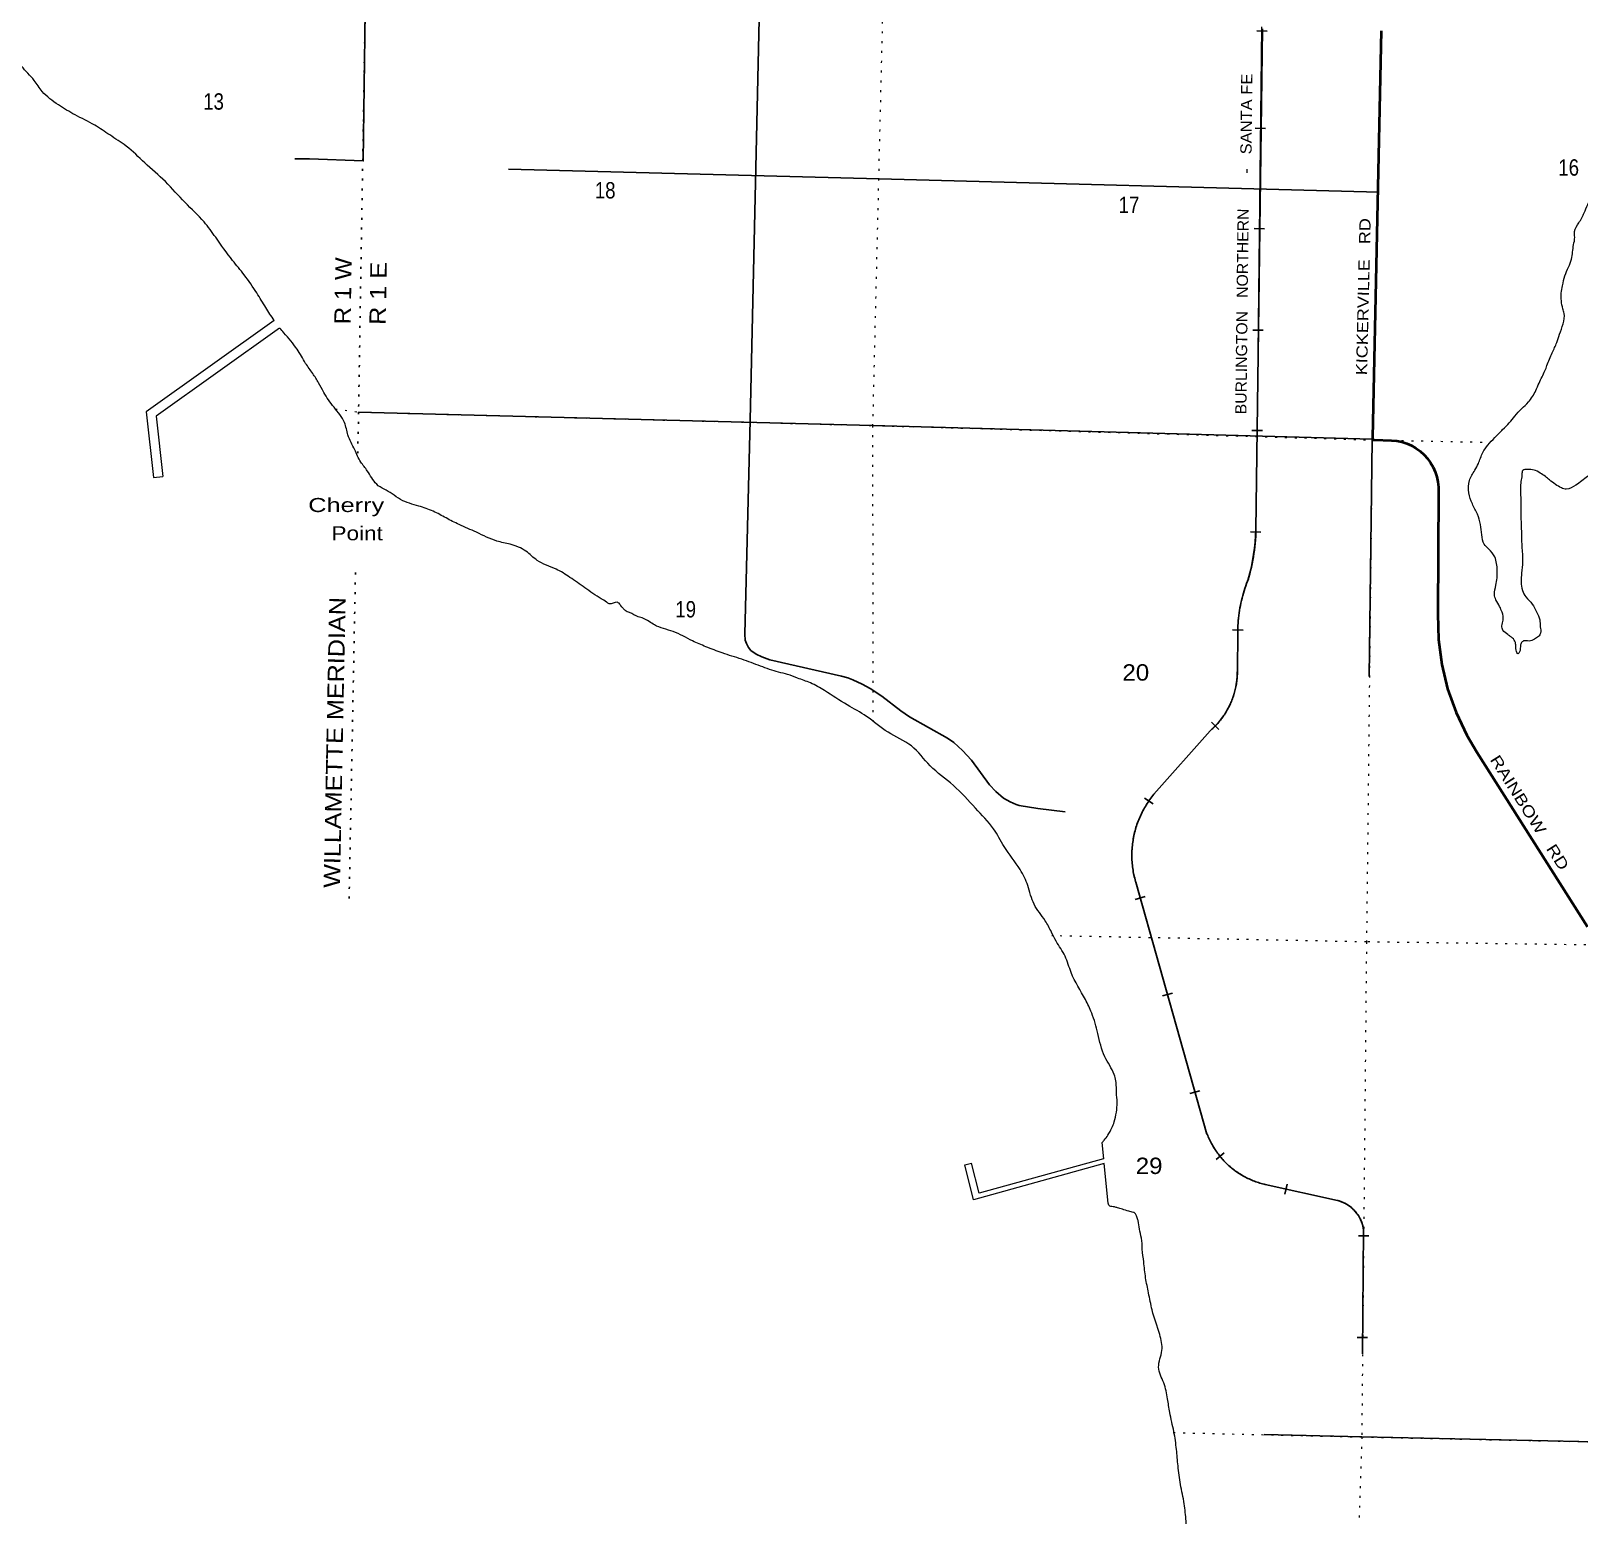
# Model space of a CAD drawing. Header units: feet. Extents: x -489137 to -242534, y 368785 to 558127.
# Drawn here: x -428352 to -411805, y 493543 to 509412 of the extents above; entities that cross this region are included whole.
import ezdxf

# ---------------------------------------------------------------- set-up
doc = ezdxf.new("R2010")
doc.units = ezdxf.units.FT
doc.header["$LTSCALE"] = 70
doc.linetypes.add('DOTTED', pattern=[1.5, 0.3, -1.2])
for name, color, linetype, lineweight in [('26', 7, 'Continuous', 40), ('27', 7, 'Continuous', 13), ('29', 7, 'Continuous', 25), ('34', 7, 'Continuous', 25), ('39', 7, 'Continuous', 13), ('6', 7, 'DOTTED', 25), ('7', 7, 'DOTTED', 13)]:
    doc.layers.add(name, color=color, linetype=linetype, lineweight=lineweight)
doc.layers.add('42', color=7, linetype='Continuous')

msp = doc.modelspace()

# ---------------------------------------------------------------- linework, layer by layer
at = {"layer": '26'}
for points in [[(-413918.79, 509412.48), (-414013.22, 505064.3), (-414013.77, 505039.24)], [(-414013.77, 505039.24), (-413991.62, 505038.74), (-413807.87, 505034.62)], [(-413807.87, 505034.62), (-413752.87, 505028.87), (-413698.77, 505017.41), (-413646.16, 505000.35), (-413595.63, 504977.88), (-413547.72, 504950.26), (-413502.96, 504917.77), (-413461.84, 504880.79), (-413424.82, 504839.72), (-413392.29, 504794.99), (-413364.61, 504747.12), (-413342.09, 504696.61), (-413324.97, 504644.02), (-413313.44, 504589.93), (-413307.63, 504534.94), (-413307.08, 504492.89), (-413314.51, 503174.91)], [(-413314.51, 503174.91), (-413307.33, 502906.1), (-413272.1, 502639.52), (-413209.19, 502378.08), (-413119.3, 502124.64), (-413003.41, 501881.99), (-412895.56, 501701.59), (-411715.02, 499832.54)]]:
    msp.add_lwpolyline(points, dxfattribs=at)
at = {"layer": '29'}
for p, q in [((-425374.19, 508044.45), (-425532.04, 508046.02)), ((-414016.62, 505039.3), (-414046.81, 502510.58))]:
    msp.add_line(p, q, dxfattribs=at)
for points in [[(-424779.51, 509618.72), (-424799.6, 508022.78), (-425374.19, 508044.45)], [(-420567.09, 509538.1), (-420662.78, 505249.14), (-420722.47, 502962.46)], [(-413944.65, 507687.32), (-419285.81, 507832.57), (-423247.27, 507936.04)], [(-414016.42, 505048.3), (-419356.16, 505193.51), (-424850.04, 505337)], [(-420722.47, 502962.46), (-420717.94, 502899.26), (-420704.7, 502860.62), (-420682.63, 502820.88), (-420656.15, 502788.87), (-420598.78, 502749.12), (-420541.4, 502718.21), (-420453.13, 502688.4), (-419689.6, 502511.77), (-419621.19, 502495.21), (-419566.02, 502473.13), (-419468.93, 502427.87), (-419380.66, 502380.4), (-419257.08, 502299.81), (-419054.06, 502140.84), (-418961.38, 502079.02), (-418555.34, 501851.6), (-418489.14, 501805.23), (-418394.24, 501718.02), (-418299.36, 501615.35), (-418105.17, 501350.4), (-418038.96, 501278.64), (-417955.11, 501209.1), (-417884.49, 501168.25), (-417820.49, 501141.75), (-417787.4, 501129.61), (-417588.79, 501098.7), (-417297.5, 501063.37)], [(-408823.34, 494266.3), (-414127.36, 494377.19), (-415170.95, 494403.43)]]:
    msp.add_lwpolyline(points, dxfattribs=at)
at = {"layer": '34', "lineweight": 13}
for p, q in [((-415198.47, 509457.59), (-415258.96, 504079.07)), ((-415453.9, 502988.03), (-415457.5, 502558.86)), ((-415747.46, 501929.57), (-416348.79, 501250.58)), ((-416544.36, 500311.42), (-415810.17, 497711.31)), ((-415159.45, 497076.69), (-414387.23, 496905.09)), ((-414108.38, 496594.14), (-414120.66, 495266.98))]:
    msp.add_line(p, q, dxfattribs=at)
at = {"layer": '34'}
for p, q in [((-415249.32, 509412.31), (-415138.72, 509411.07)), ((-415266.8, 508371.4), (-415156.2, 508370.16)), ((-415276.25, 507299.23), (-415165.64, 507297.98)), ((-415291.07, 506213.54), (-415180.47, 506212.29)), ((-415300.52, 505141.36), (-415189.91, 505140.12)), ((-415315.8, 504056.82), (-415205.25, 504053.33)), ((-415507.07, 503006.8), (-415396.51, 503003.51)), ((-415733.63, 502019.98), (-415654.11, 501943.09)), ((-416447.91, 501208.84), (-416356.56, 501146.47)), ((-416550.2, 500125.61), (-416443.75, 500155.67)), ((-416256.32, 499094.45), (-416149.87, 499124.51)), ((-415963.77, 498048.81), (-415857.33, 498078.87)), ((-415682.24, 497342.85), (-415598.04, 497414.58)), ((-414948.93, 496972.43), (-414924.94, 497080.41)), ((-414162.49, 496528.47), (-414051.88, 496527.45)), ((-414175.15, 495442.75), (-414064.54, 495441.73))]:
    msp.add_line(p, q, dxfattribs=at)
for points in [[(-415189.83, 509436.35), (-415257.86, 504079.05), (-415259.02, 504042.35), (-415261.01, 504005.88), (-415263.63, 503969.45), (-415266.67, 503932.8), (-415270.56, 503896.37), (-415275.06, 503860.2), (-415279.99, 503823.81), (-415285.76, 503787.65), (-415292.14, 503751.72), (-415299.15, 503715.6), (-415306.8, 503679.91), (-415314.85, 503644.24), (-415323.75, 503608.58), (-415333.26, 503573.37), (-415338.7, 503554.09), (-415348.8, 503528.77), (-415358.26, 503503.44), (-415367.28, 503477.93), (-415376.07, 503452.15), (-415384.23, 503426.29), (-415391.89, 503400.39), (-415399.34, 503374.23), (-415406.13, 503347.99), (-415412.45, 503321.71), (-415418.39, 503295.11), (-415423.78, 503268.63), (-415428.89, 503242.02), (-415433.41, 503215.19), (-415437.39, 503188.47), (-415440.94, 503161.56), (-415444.14, 503134.69), (-415446.76, 503107.59), (-415448.98, 503080.66), (-415450.62, 503053.49), (-415451.86, 503026.49), (-415452.67, 502999.32), (-415452.8, 502988.02), (-415456.4, 502558.85), (-415456.59, 502544.11), (-415457.12, 502529.45), (-415457.9, 502514.81), (-415458.85, 502500.07), (-415460.15, 502485.41), (-415461.69, 502470.86), (-415463.39, 502456.21), (-415465.44, 502441.65), (-415467.73, 502427.17), (-415470.29, 502412.62), (-415473.09, 502398.23), (-415476.06, 502383.85), (-415479.37, 502369.46), (-415482.93, 502355.25), (-415486.74, 502341.05), (-415490.71, 502326.92), (-415495.03, 502312.8), (-415499.52, 502298.84), (-415504.34, 502284.89), (-415509.33, 502271.12), (-415514.57, 502257.34), (-415520.06, 502243.73), (-415525.8, 502230.21), (-415531.72, 502216.78), (-415537.97, 502203.43), (-415544.38, 502190.16), (-415551.05, 502177.06), (-415557.88, 502164.06), (-415565.06, 502151.22), (-415572.4, 502138.47), (-415579.9, 502125.89), (-415587.66, 502113.39), (-415595.67, 502101.06), (-415603.93, 502088.83), (-415612.28, 502076.76), (-415620.97, 502064.85), (-415629.81, 502053.13), (-415638.83, 502041.49), (-415648.01, 502030.1), (-415657.53, 502018.8), (-415667.14, 502007.66), (-415676.99, 501996.78), (-415686.92, 501985.99), (-415697.2, 501975.36), (-415707.55, 501965), (-415718.07, 501954.79), (-415728.85, 501944.68), (-415739.78, 501934.9), (-415746.68, 501928.79), (-416347.95, 501249.86), (-416359.26, 501236.19), (-416370.21, 501222.33), (-416380.93, 501208.27), (-416391.55, 501193.99), (-416401.8, 501179.54), (-416411.75, 501164.97), (-416421.6, 501150.19), (-416431.08, 501135.24), (-416440.27, 501120.16), (-416449.28, 501104.8), (-416457.93, 501089.42)], [(-416457.93, 501089.42), (-416466.42, 501073.89), (-416474.6, 501058.11), (-416482.42, 501042.29), (-416490.01, 501026.28), (-416497.37, 501010.2), (-416504.43, 500993.87), (-416511.19, 500977.57), (-416517.65, 500961), (-416523.83, 500944.46), (-416529.76, 500927.72), (-416535.33, 500910.95), (-416540.61, 500894.06), (-416545.66, 500877.11), (-416550.34, 500859.99), (-416554.79, 500842.8), (-416558.89, 500825.58), (-416562.76, 500808.31), (-416566.19, 500790.93), (-416569.4, 500773.5), (-416572.32, 500756.1), (-416574.95, 500738.57), (-416577.21, 500721.01), (-416579.18, 500703.32), (-416580.93, 500685.73), (-416582.24, 500668.05), (-416583.27, 500650.37), (-416584.08, 500632.65), (-416584.53, 500615.03), (-416584.61, 500597.23), (-416584.48, 500579.52), (-416583.93, 500561.85), (-416583.22, 500544.19), (-416582.08, 500526.43), (-416580.66, 500508.83), (-416578.97, 500491.25), (-416576.97, 500473.57), (-416574.55, 500456.05), (-416571.99, 500438.56), (-416569.01, 500421.1), (-416565.79, 500403.59), (-416562.24, 500386.33), (-416558.34, 500369.03), (-416554.21, 500351.81), (-416549.81, 500334.63), (-416544.99, 500317.61), (-416543.3, 500311.72), (-415782.34, 497616.82)], [(-415780.45, 497618.68), (-415778.76, 497614.16), (-415773.1, 497599.98), (-415767.21, 497585.94), (-415761.05, 497571.9), (-415754.66, 497558.08), (-415748.12, 497544.3), (-415741.23, 497530.62), (-415734.14, 497517.17), (-415726.79, 497503.78), (-415719.29, 497490.51), (-415711.45, 497477.34), (-415703.48, 497464.38), (-415695.17, 497451.49), (-415686.74, 497438.83), (-415678.05, 497426.23), (-415669.15, 497413.86), (-415660.02, 497401.64), (-415650.75, 497389.55), (-415641.15, 497377.64), (-415631.4, 497365.84), (-415621.44, 497354.28), (-415611.34, 497342.85), (-415600.94, 497331.67), (-415590.38, 497320.63), (-415579.7, 497309.79), (-415568.8, 497299.1), (-415557.68, 497288.66), (-415546.33, 497278.35), (-415534.93, 497268.23), (-415523.24, 497258.38), (-415511.41, 497248.74), (-415499.44, 497239.22), (-415487.37, 497230), (-415474.99, 497220.95), (-415462.55, 497212.09), (-415449.93, 497203.55), (-415437.24, 497195.11), (-415424.26, 497186.95), (-415411.26, 497179.03), (-415398.12, 497171.34), (-415384.76, 497163.8), (-415371.32, 497156.65), (-415357.8, 497149.6), (-415344.1, 497142.86), (-415330.26, 497136.26), (-415316.41, 497130.02), (-415302.35, 497124), (-415288.25, 497118.18), (-415274.02, 497112.57), (-415259.71, 497107.35), (-415245.24, 497102.25), (-415230.77, 497097.43), (-415216.18, 497092.9), (-415201.58, 497088.65), (-415186.84, 497084.61), (-415172.07, 497080.77), (-415159.21, 497077.76), (-414386.97, 496906.16), (-414380.6, 496904.51), (-414374.31, 496902.73), (-414368.06, 496900.83), (-414361.79, 496898.87), (-414355.58, 496896.75), (-414349.44, 496894.54), (-414343.29, 496892.25), (-414337.2, 496889.82), (-414331.19, 496887.29), (-414325.16, 496884.64), (-414319.23, 496881.91), (-414313.33, 496879.1), (-414307.45, 496876.14), (-414301.68, 496873.09), (-414295.93, 496869.93), (-414290.25, 496866.71), (-414284.59, 496863.35), (-414279.03, 496859.93), (-414273.51, 496856.37), (-414268.07, 496852.75), (-414262.67, 496849.02), (-414257.36, 496845.2), (-414252.12, 496841.28), (-414246.93, 496837.29), (-414241.81, 496833.17), (-414236.76, 496828.99), (-414231.81, 496824.72), (-414226.9, 496820.38), (-414222.11, 496815.92), (-414217.36, 496811.39), (-414212.72, 496806.81), (-414208.14, 496802.13), (-414203.65, 496797.36), (-414199.23, 496792.48), (-414194.9, 496787.59), (-414190.66, 496782.57), (-414186.53, 496777.5), (-414182.45, 496772.37), (-414178.49, 496767.19), (-414174.61, 496761.86), (-414170.81, 496756.53), (-414167.15, 496751.11)], [(-414167.15, 496751.11), (-414163.54, 496745.67), (-414160.02, 496740.1), (-414156.64, 496734.52), (-414153.34, 496728.89), (-414150.11, 496723.15), (-414147.04, 496717.38), (-414144.01, 496711.59), (-414141.12, 496705.71), (-414138.29, 496699.76), (-414135.61, 496693.82), (-414133.04, 496687.79), (-414130.54, 496681.74), (-414128.13, 496675.63), (-414125.89, 496669.49), (-414123.71, 496663.29), (-414121.63, 496657.08), (-414119.7, 496650.81), (-414117.87, 496644.55), (-414116.15, 496638.22), (-414114.49, 496631.88), (-414113.01, 496625.5), (-414111.61, 496619.11), (-414110.33, 496612.68), (-414109.15, 496606.22), (-414108.1, 496599.76), (-414107.28, 496594.22), (-414119.56, 495266.97)]]:
    msp.add_lwpolyline(points, dxfattribs=at)
at = {"layer": '34', "lineweight": 13}
for centre, radius, start, end in [((-417354.96, 504133.27), 2096.7, 343.97444, 358.51878), ((-413899.3, 502969.41), 1554.71, 157.89564, 179.31376), ((-416298.83, 502565.08), 841.35, 310.94525, 359.57676), ((-415569.79, 500598.42), 1015.95, 140.06476, 196.40899), ((-414963.09, 497930.21), 875.81, 200.86278, 257.04389), ((-414478.98, 496542.31), 374.2, 7.96192, 75.80759)]:
    msp.add_arc(centre, radius, start, end, dxfattribs=at)
at = {"layer": '39'}
for p, q in [((-427040.42, 504636.97), (-426941.06, 504648.29)), ((-416885.9, 497351), (-416903.25, 497525.25)), ((-418370.61, 497286.85), (-418297.85, 497305.04)), ((-416838.62, 496876.3), (-416880.91, 497300.91))]:
    msp.add_line(p, q, dxfattribs=at)
for points in [[(-425752.03, 506317.08), (-427120.47, 505339.63), (-427040.42, 504636.97)], [(-425693.78, 506235.8), (-427014.45, 505292.47), (-426941.06, 504648.29)], [(-416881.41, 497300.37), (-418277.63, 496915), (-418370.61, 497286.85)], [(-416886.08, 497350.95), (-418217.45, 496983.49), (-418297.85, 497305.04)]]:
    msp.add_lwpolyline(points, dxfattribs=at)
for points in [[(-425753.17, 506316.08), (-425840.71, 506454.64), (-425938.58, 506610.72), (-426072.1, 506804.05), (-426196.36, 506958.7), (-426377.34, 507205.73), (-426501.36, 507370.5), (-426703.52, 507577.51), (-426915.45, 507800.94), (-427135.98, 508002.3), (-427332.7, 508180.84), (-427510.47, 508300.24), (-427670.32, 508405.07), (-427880.75, 508515.08), (-428058.8, 508622.34), (-428231.97, 508765.93), (-428316.51, 508883.24), (-428452.97, 509036.14), (-428604.69, 509231.9), (-428734.56, 509317.83), (-428882.57, 509408.21), (-428960.24, 509470.7), (-429019.49, 509540.87), (-429086.07, 509645.63), (-429099.57, 509676.31)], [(-412426.79, 504594.63), (-412430.46, 504521.82), (-412425.82, 504367.83), (-412426.86, 504232.19), (-412421.99, 504088.32), (-412416.01, 503903.93), (-412407.64, 503735.68), (-412418.49, 503614.44), (-412422.61, 503521.39), (-412410.48, 503430), (-412373.52, 503360.33), (-412304.28, 503283.86), (-412259.49, 503201.86), (-412224.97, 503114.02), (-412218.51, 503040.99), (-412215.96, 502974.11), (-412237.05, 502938.14), (-412282.32, 502908.78), (-412337.55, 502887.75), (-412371.91, 502892.57), (-412398.35, 502889.11), (-412423.22, 502865.37), (-412432.19, 502827.1), (-412439.5, 502772.6), (-412456.17, 502752.72), (-412477.6, 502791.67), (-412480.42, 502846.41), (-412497.47, 502899.43), (-412539.17, 502938.84), (-412567.13, 502957.69), (-412618.77, 503005.42), (-412629.88, 503052.24), (-412616.4, 503110.66), (-412626.64, 503195.93), (-412653.65, 503257.28), (-412692.58, 503329.02), (-412709.54, 503386.09), (-412693.12, 503484.94), (-412679.43, 503642.57), (-412706.54, 503788.96), (-412769.57, 503871.37), (-412817.07, 503923.05), (-412843.16, 504024.88), (-412858.93, 504134.57), (-412890.92, 504244.63), (-412945.2, 504355.18), (-412983.09, 504473.47), (-412976.07, 504604.92), (-412918.84, 504715), (-412880.71, 504787.04), (-412833.48, 504903.42), (-412778.96, 504983.19), (-412704.13, 505064.53), (-412621.1, 505149.73), (-412550.54, 505221.04), (-412490.08, 505294.6), (-412417.32, 505373.96), (-412344.74, 505445.23), (-412266.97, 505566.99), (-412232.72, 505647.22), (-412168.91, 505779.42), (-412147.36, 505835.63), (-412091.61, 505970.04), (-412042.44, 506082.33), (-412014.13, 506168.76), (-411964.47, 506392.4), (-411977.57, 506441.29), (-411994.04, 506609.71), (-411980.1, 506688.37), (-411955.39, 506795.13), (-411916.81, 506887.4), (-411886.52, 506971.76), (-411862.78, 507125.12), (-411850.78, 507207.86), (-411853.46, 507268.67), (-411806.77, 507360.76), (-411749.59, 507468.82), (-411711.15, 507555.02), (-411660.18, 507657.14), (-411602.63, 507781.39), (-411488.37, 507902.34), (-411392.86, 508001.43), (-411296.38, 508053.94), (-411183.81, 508100.01), (-411070.38, 508184.53), (-411047.27, 508220.46), (-411013.84, 508264.25), (-410966.31, 508303.68), (-410907.92, 508375.27), (-410866.29, 508422.93), (-410800.43, 508466), (-410762.61, 508434.78), (-410716.27, 508421.59), (-410668.97, 508450.9), (-410642.74, 508355.14), (-410629.82, 508209.07), (-410622.28, 508093.49)], [(-425416.52, 505857.96), (-425508.06, 506009.82), (-425648.08, 506185.07), (-425691.19, 506234.51)], [(-416903.25, 497525.25), (-416880.36, 497551.06), (-416840.62, 497604.84), (-416798.31, 497682.86), (-416772.53, 497747.07), (-416749.93, 497849.83), (-416741.48, 497954.93), (-416749.19, 498062.42), (-416749.99, 498117.1), (-416773.28, 498253.29), (-416874.42, 498443.86), (-416947.89, 498692.54), (-417013.94, 498910.67), (-417081.63, 499055.95), (-417233.32, 499342.82), (-417298.3, 499518.41), (-417394.05, 499678.5), (-417444.55, 499776.82), (-417510.77, 499897.77), (-417630.47, 500074.58), (-417696.93, 500274.51), (-417778.26, 500444.39), (-417949.1, 500691.2), (-418062.45, 500880.02), (-418256.18, 501101.02), (-418491.97, 501345.23), (-418740.69, 501555.32), (-418940.73, 501766.34), (-419190.87, 501913.68), (-419420.24, 502082.84), (-419626.34, 502204.9), (-419868.24, 502358.13), (-420020.49, 502440.52), (-420157.21, 502492.18), (-420263.8, 502531.02), (-420360.58, 502555.46), (-420553.77, 502620.54), (-420754.89, 502693.89), (-420962.22, 502761.31), (-421137.13, 502828.01), (-421279.7, 502889.92), (-421488.33, 502989.77), (-421687.46, 503061.05), (-421805.53, 503130.52), (-421859.88, 503147.94), (-421954.18, 503192.58), (-421998.31, 503213.81), (-422020.1, 503236.57), (-422041.89, 503259.34), (-422065.48, 503292.26), (-422083.5, 503302.79), (-422173.08, 503286.58), (-422201.04, 503305.43), (-422257.01, 503341.1), (-422430.78, 503458.39), (-422592.52, 503569.33), (-422738.55, 503657.65), (-422941.24, 503751.29), (-423060.69, 503849.13), (-423231.36, 503923.83), (-423370.52, 503957.32), (-423589.42, 504051.33), (-423776.12, 504134.48), (-423914.46, 504204.4), (-424052.74, 504276.35), (-424207.61, 504332.47), (-424400.71, 504401.59), (-424492.57, 504464.4), (-424656.57, 504565.27), (-424756.73, 504709.25), (-424825.61, 504801.91), (-424891.55, 504935), (-424963.03, 505092.51), (-425000.59, 505224.97), (-425112.46, 505389.46), (-425222.44, 505547.84), (-425276.9, 505650.3), (-425339.57, 505748.9), (-425416.52, 505857.96)], [(-410449.19, 503541.91), (-410508.13, 503715.34), (-410527.32, 503853.46), (-410526.75, 503968.86), (-410484.77, 504121.8), (-410458.03, 504228.52), (-410451.35, 504434.9), (-410449.25, 504527.99), (-410438.36, 504651.26), (-410454.59, 504740.71), (-410484.6, 504848.7), (-410527.36, 504930.65), (-410584.26, 505014.95), (-410647.61, 505083.19), (-410721.77, 505121.3), (-410862.27, 505185.19), (-410995.62, 505206.41), (-411105.79, 505176.48), (-411194.58, 505105.58), (-411259.05, 505034.13), (-411314.96, 504982.74), (-411407.85, 504909.91), (-411492.09, 504861.18), (-411566.65, 504791.98), (-411659.99, 504698.91), (-411773.7, 504602.25), (-411839.65, 504555.13), (-411941.98, 504512.88), (-411992.38, 504526.16), (-412056.41, 504564.05), (-412120.21, 504612.05), (-412164.02, 504647.45), (-412219.95, 504685.15), (-412286.15, 504717.01), (-412354.96, 504722.6), (-412405.86, 504713.62), (-412415.06, 504665.23), (-412426.79, 504594.63)], [(-416523.61, 496711.67), (-416539.53, 496749.7), (-416547.32, 496764.04), (-416553.22, 496772.28), (-416567.27, 496778.66), (-416617.66, 496791.94), (-416686.16, 496811.7), (-416736.51, 496827.01), (-416771.35, 496836.73), (-416800.04, 496841.68), (-416819.82, 496845.64), (-416829.72, 496856.52), (-416838.62, 496876.3)], [(-416223.94, 492043.07), (-416179.54, 492033.97), (-416108.19, 492050.59), (-416048.6, 492085.7), (-416030.04, 492099.46), (-415958.94, 492195.06), (-415929.76, 492319.94), (-415905.28, 492416.58), (-415901.9, 492566.34), (-415945.06, 492810.28), (-415956.37, 492938.1), (-415970.55, 493118.62), (-415990.53, 493311.43), (-416005.03, 493477.78), (-416025.19, 493662.49), (-416065.12, 493869.92), (-416091.05, 494068.93), (-416107.39, 494243.43), (-416135.53, 494434.39), (-416179.56, 494639.88), (-416202.62, 494786.19), (-416243.42, 494955.16), (-416298.4, 495124.45), (-416263.98, 495301.86), (-416286.49, 495472.45), (-416367.75, 495735.47), (-416406.2, 495918.56), (-416437.05, 496079.21), (-416457.54, 496249.76), (-416472.72, 496385.76), (-416482.23, 496503.41), (-416504.36, 496601.1), (-416518.57, 496690.51), (-416523.61, 496711.67)]]:
    msp.add_spline(points, degree=3, dxfattribs=at)
at = {"layer": '6'}
msp.add_line((-424883.38, 503620.81), (-424952.55, 500060.31), dxfattribs=at)
msp.add_lwpolyline([(-424779.51, 509618.72), (-424850.04, 505337), (-424859.21, 504865.01)], dxfattribs=at)
at = {"layer": '7'}
for points in [[(-419251.84, 509513.18), (-419356.16, 505193.51), (-419352.52, 502028.67)], [(-413918.93, 509412.48), (-414016.62, 505039.3), (-414076.89, 499670.9), (-414127.36, 494377.19), (-414302.92, 489021.5), (-414504.47, 483771.68), (-414505.05, 483206.77), (-414505.92, 483146.22)], [(-425098.75, 505369.57), (-424850.04, 505337), (-419356.16, 505193.51), (-414016.62, 505039.3), (-412783.13, 505013.98)], [(-395139.74, 499313.37), (-398130.48, 499333.41), (-403419.99, 499458.15), (-408792.27, 499598.91), (-414076.89, 499670.9), (-417441.41, 499736.25)], [(-416141.84, 494424.41), (-414127.36, 494377.19), (-408823.34, 494266.3), (-403533.11, 494173.95), (-400814.36, 494155.47), (-398160.37, 494053.42), (-395234.21, 494030.3)]]:
    msp.add_lwpolyline(points, dxfattribs=at)

# ---------------------------------------------------------------- texts
at = {"layer": '27'}
for s, rotation, width, p in [('KICKERVILLE   RD', 88.681, 1.2, (-414070.12, 505729.59)), ('RAINBOW   RD', 302.278, 1.25, (-412761.5, 501620.43))]:
    msp.add_text(s, height=120, rotation=rotation, dxfattribs=dict(at, width=width)).set_placement(p)
at = {"layer": '34'}
for s, width, p in [('-   SANTA FE', 1.1, (-415307.51, 507886.48)), ('BURLINGTON   NORTHERN', 1.05, (-415359.95, 505312.73))]:
    msp.add_text(s, height=120, rotation=89.356, dxfattribs=dict(at, width=width)).set_placement(p)
at = {"layer": '42'}
for s, width, p in [('Cherry', 1.35, (-425388.14, 504268.14)), ('Point', 1.2, (-425139.32, 503966.11))]:
    msp.add_text(s, height=150, dxfattribs=dict(at, width=width)).set_placement(p)
at = {"layer": '6'}
for s, rotation, width, p in [('R 1 W', 89.056, 1.1, (-424934.61, 506274.35)), ('R 1 E', 89.056, 1.15, (-424559.82, 506268.13)), ('WILLAMETTE MERIDIAN', 88.887, 1.15, (-425048.94, 500247.45))]:
    msp.add_text(s, height=175, rotation=rotation, dxfattribs=dict(at, width=width)).set_placement(p)
at = {"layer": '7'}
for s, width, p in [('13', 0.85, (-426510.71, 508570.74)), ('16', 0.85, (-412026.1, 507864.96)), ('18', 0.85, (-422324.71, 507621.41)), ('17', 0.85, (-416725.29, 507465.45)), ('19', 0.85, (-421463.99, 503140.94)), ('20', 1.1, (-416685.73, 502465.4)), ('29', 1.1, (-416543.28, 497189.44))]:
    msp.add_text(s, height=175, dxfattribs=dict(at, width=width)).set_placement(p)

doc.saveas('drawing.dxf')
